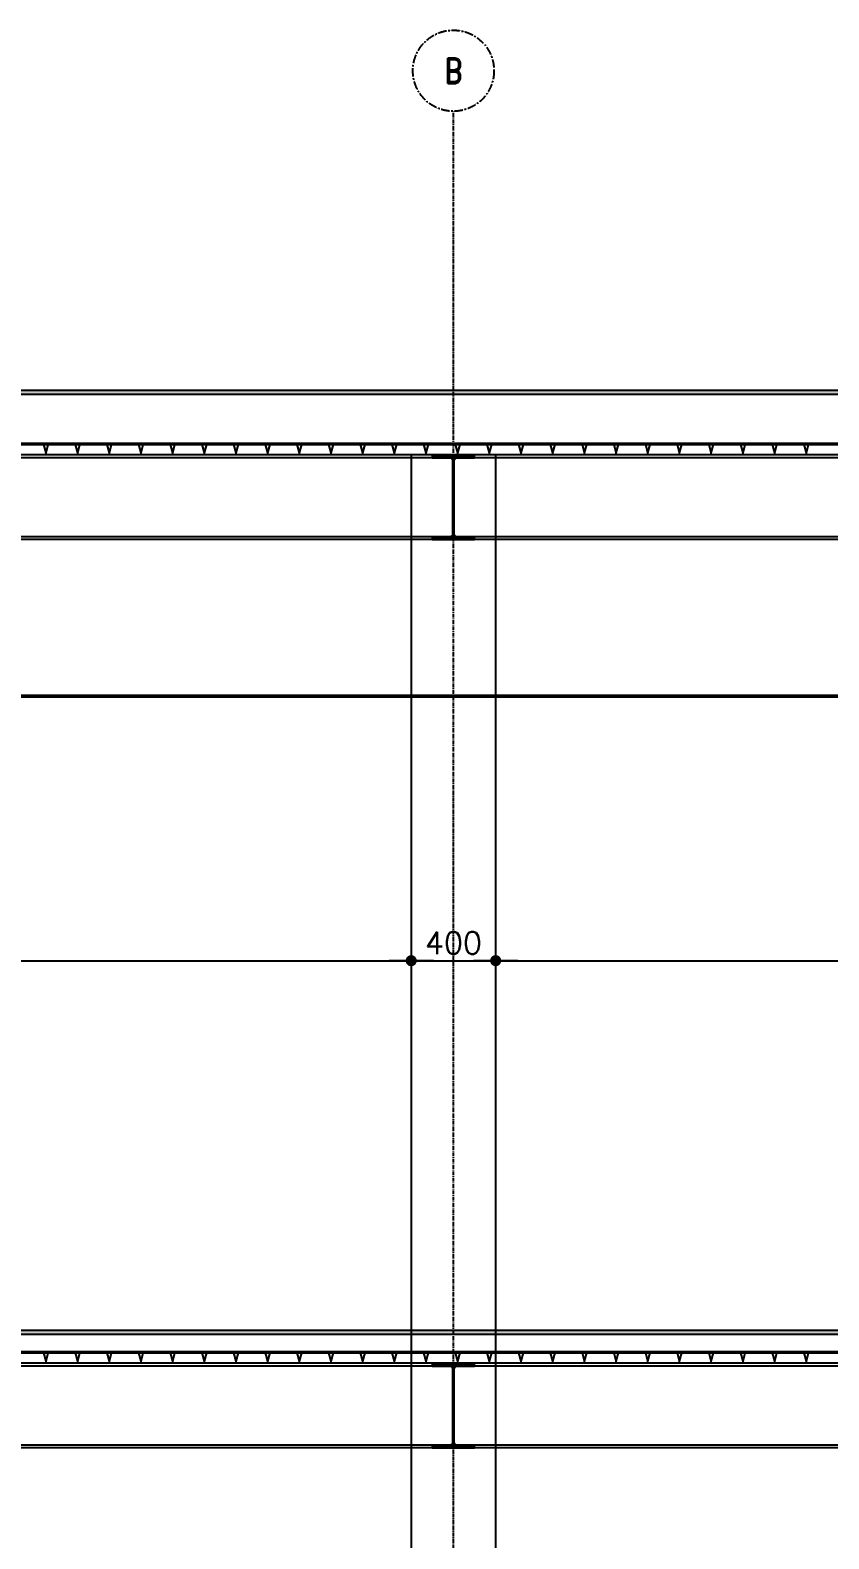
# Model space of a CAD drawing. Extents: x -3378 to 102197, y -3799 to 48702.
# Drawn here: x 62997 to 66778, y 28112 to 35254 of the extents above; entities that cross this region are included whole.
import ezdxf
from ezdxf.enums import TextEntityAlignment as Align

# ---------------------------------------------------------------- set-up
doc = ezdxf.new("R2010")
doc.units = 0
doc.linetypes.add('CENTER', pattern=[2, 1.25, -0.25, 0.25, -0.25])
for name, color, linetype in [('GM_ANNO_DIMS', 4, 'Continuous'), ('GM_STEL_PRIM', 3, 'Continuous'), ('中心線 CENTER', 6, 'CENTER'), ('結構體 STRUCTURAL', 154, 'Continuous'), ('螺絲、螺栓', 4, 'Continuous'), ('視覺模型鋁擠型暫替', 4, 'Continuous')]:
    doc.layers.add(name, color=color, linetype=linetype)
doc.layers.add('不顯示', color=254, linetype='Continuous', plot=False)
doc.styles.add('C1', font='simplex', dxfattribs={"bigfont": 'CHINESET'})
doc.styles.add('CD2', font='romand', dxfattribs={"height": 15})
doc.dimstyles.new('DIMDD', dxfattribs={"dimscale": 100, "dimtxt": 0.25, "dimasz": 0.15, "dimexe": 0.2, "dimexo": 0, "dimgap": 0.09, "dimtad": 1, "dimdec": 1, "dimdsep": 46, "dimtxsty": 'C1', "dimblk1": 'DOT', "dimblk2": 'DOT', "dimsah": 1, "dimcen": 0.5, "dimazin": 0, "dimtfac": 1, "dimtdec": 1, "dimtix": 1, "dimtmove": 1, "dimatfit": 3, "dimldrblk": 'SLASH', "dimfxl": 10, "dimtolj": 1, "dimarcsym": 0})

# ---------------------------------------------------------------- blocks, each defined once
blk = doc.blocks.new('DOT')
blk.add_line((-2, 0), (2, 0))
at = {"const_width": 0.5}
blk.add_lwpolyline([(-0.25, 0, 1), (0.25, 0, 1)], format="xyb", close=True, dxfattribs=at)
blk = doc.blocks.new('*D809')
at = {"layer": 'Defpoints', "color": 0, "ltscale": 10, "transparency": 16777216}
for p in [(59551.1, 31270.6), (64801.1, 31270.6), (64801.1, 30849.1)]:
    blk.add_point(p, dxfattribs=at)
at = {"layer": '不顯示', "color": 0, "lineweight": -2, "ltscale": 10, "transparency": 16777216}
for p, q in [((59551.1, 31270.6), (59551.1, 30779.1)), ((64801.1, 31270.6), (64801.1, 30779.1)), ((59603.6, 30849.1), (64748.6, 30849.1))]:
    blk.add_line(p, q, dxfattribs=at)
at = {"layer": '不顯示', "color": 0, "lineweight": -2, "ltscale": 10, "transparency": 16777216, "xscale": 52.5, "yscale": 52.5, "zscale": 52.5, "rotation": 180}
blk.add_blockref('DOT', (59551.1, 30849.1), dxfattribs=at)
at = {"layer": '不顯示', "color": 0, "lineweight": -2, "ltscale": 10, "transparency": 16777216, "xscale": 52.5, "yscale": 52.5, "zscale": 52.5}
blk.add_blockref('DOT', (64801.1, 30849.1), dxfattribs=at)
at = {"layer": '不顯示', "color": 2, "ltscale": 10, "transparency": 16777216, "insert": (62176.1, 30933.1), "char_height": 105, "attachment_point": 5, "style": 'C1'}
blk.add_mtext('\\A1;5250', dxfattribs=at)
blk = doc.blocks.new('_Dot')
at = {"color": 0, "linetype": 'ByBlock', "lineweight": -2}
blk.add_line((-0.5, 0), (-1, 0), dxfattribs=at)
at = {"color": 0, "linetype": 'ByBlock', "const_width": 0.5}
blk.add_lwpolyline([(-0.25, 0, 1), (0.25, 0, 1)], format="xyb", close=True, dxfattribs=at)
blk = doc.blocks.new('SLASH')
at = {"color": 0}
blk.add_line((-1, 0), (1, 0), dxfattribs=at)
at = {"color": 3, "linetype": 'Continuous'}
blk.add_line((-0.5, -0.5), (0.5, 0.5), dxfattribs=at)
blk = doc.blocks.new('*D810')
at = {"layer": 'Defpoints', "color": 0, "ltscale": 10, "transparency": 16777216}
for p in [(64801.1, 31270.6), (65201.1, 30849.1), (65201.1, 30849.1)]:
    blk.add_point(p, dxfattribs=at)
at = {"layer": '不顯示', "color": 0, "lineweight": -2, "ltscale": 10, "transparency": 16777216}
for p, q in [((64801.1, 31270.6), (64801.1, 30779.1)), ((65201.1, 30849.1), (65201.1, 30919.1)), ((64853.6, 30849.1), (65148.6, 30849.1))]:
    blk.add_line(p, q, dxfattribs=at)
at = {"layer": '不顯示', "color": 0, "lineweight": -2, "ltscale": 10, "transparency": 16777216, "xscale": 52.5, "yscale": 52.5, "zscale": 52.5, "rotation": 180}
blk.add_blockref('DOT', (64801.1, 30849.1), dxfattribs=at)
at = {"layer": '不顯示', "color": 0, "lineweight": -2, "ltscale": 10, "transparency": 16777216, "xscale": 52.5, "yscale": 52.5, "zscale": 52.5}
blk.add_blockref('DOT', (65201.1, 30849.1), dxfattribs=at)
at = {"layer": '不顯示', "color": 2, "ltscale": 10, "transparency": 16777216, "insert": (65001.1, 30933.1), "char_height": 105, "attachment_point": 5, "style": 'C1'}
blk.add_mtext('\\A1;400', dxfattribs=at)
blk = doc.blocks.new('*D811')
at = {"layer": 'Defpoints', "color": 0, "ltscale": 10, "transparency": 16777216}
for p in [(65201.1, 30849.1), (71001.1, 30849.1, 0), (71001.1, 30849.1)]:
    blk.add_point(p, dxfattribs=at)
at = {"layer": '不顯示', "color": 0, "lineweight": -2, "ltscale": 10, "transparency": 16777216}
for p, q in [((65201.1, 30849.1), (65201.1, 30919.1)), ((71001.1, 30849.1), (71001.1, 30919.1)), ((65253.6, 30849.1), (70948.6, 30849.1))]:
    blk.add_line(p, q, dxfattribs=at)
at = {"layer": '不顯示', "color": 0, "lineweight": -2, "ltscale": 10, "transparency": 16777216, "xscale": 52.5, "yscale": 52.5, "zscale": 52.5, "rotation": 180}
blk.add_blockref('DOT', (65201.1, 30849.1), dxfattribs=at)
at = {"layer": '不顯示', "color": 0, "lineweight": -2, "ltscale": 10, "transparency": 16777216, "xscale": 52.5, "yscale": 52.5, "zscale": 52.5}
blk.add_blockref('DOT', (71001.1, 30849.1), dxfattribs=at)
at = {"layer": '不顯示', "color": 2, "ltscale": 10, "transparency": 16777216, "insert": (68101.1, 30933.1), "char_height": 105, "attachment_point": 5, "style": 'C1'}
blk.add_mtext('\\A1;5800', dxfattribs=at)
blk = doc.blocks.new('H-400x200x8x13')
at = {"layer": '視覺模型鋁擠型暫替', "linetype": 'Continuous'}
h = blk.add_hatch(dxfattribs=at)
h.set_pattern_fill('ANSI31', color=1, scale=30, angle=180)
h.set_pattern_definition([(225, (85874.229, 995633.081), (2.65165043, -2.65165043), [])])
h.paths.add_polyline_path([(300, -400), (300, -387), (217, -387, -0.414214), (204, -374), (204, -26, -0.414214), (217, -13), (300, -13), (300, 0), (100, 0), (100, -13), (183, -13, -0.414214), (196, -26), (196, -374, -0.414214), (183, -387), (100, -387), (100, -400)])
blk.add_lwpolyline([(100, -13), (183, -13, -0.414214), (196, -26), (196, -374, -0.414214), (183, -387), (100, -387), (100, -400), (300, -400), (300, -387), (217, -387, -0.414214), (204, -374), (204, -26, -0.414214), (217, -13), (300, -13), (300, 0), (100, 0)], format="xyb", close=True, dxfattribs=at)
blk = doc.blocks.new('*U662')
blk.add_circle((0, 6), 6)
at = {"style": 'CD2', "width": 0.85}
blk.add_attdef('GRID-BUB', text='', height=3.75, dxfattribs=at).set_placement((0, 6), align=Align.MIDDLE)
blk = doc.blocks.new('室內地板')
at = {"layer": '結構體 STRUCTURAL'}
h = blk.add_hatch(dxfattribs=at)
h.set_pattern_fill('AR-HBONE', color=256, scale=0.1)
h.set_pattern_definition([(45, (-52753.211, -90985.298), (0, 14.3684098), [30.48, -10.16]), (135, (-52746.026, -90978.114), (1e-15, 14.3684098), [30.48, -10.16])])
h.paths.add_polyline_path([(0, 0), (0, -17.5), (11600, -17.5), (11600, 0)])
blk.add_lwpolyline([(0, 0), (0, -17.5), (11600, -17.5), (11600, 0)], close=True, dxfattribs=at)
blk = doc.blocks.new('屋頂地板')
at = {"layer": '結構體 STRUCTURAL'}
h = blk.add_hatch(dxfattribs=at)
h.set_pattern_fill('AR-HBONE', color=256, scale=0.1)
h.set_pattern_definition([(45, (-52753.211, -90985.298), (0, 14.3684098), [30.48, -10.16]), (135, (-52746.027, -90978.114), (1e-15, 14.3684098), [30.48, -10.16])])
h.paths.add_polyline_path([(0, 0), (0, -17.5), (11600, -17.5), (11600, 0)])
blk.add_lwpolyline([(0, 0), (0, -17.5), (11600, -17.5), (11600, 0)], close=True, dxfattribs=at)
blk = doc.blocks.new('6t 矽酸鈣板')
at = {"layer": '結構體 STRUCTURAL', "ltscale": 50}
h = blk.add_hatch(dxfattribs=at)
h.set_pattern_fill('JIS_LC_20', color=256, scale=2, angle=45)
h.set_pattern_definition([(90, (-51370.39, -83265.073), (-40, 0), []), (90, (-51369.823, -83264.507), (-40, 0), [])])
h.paths.add_polyline_path([(11600, 6), (214.9, 6), (214.9, 0), (11600, 0)])
at = {"layer": '結構體 STRUCTURAL'}
blk.add_lwpolyline([(214.9, 6), (214.9, 0), (11600, 0), (11600, 6)], close=True, dxfattribs=at)
blk = doc.blocks.new('*U768')
at = {"layer": 'GM_STEL_PRIM'}
for p, q in [((0, -15), (-10.7, 25)), ((0, -15), (10.7, 25)), ((0, -25), (0, -15))]:
    blk.add_line(p, q, dxfattribs=at)
blk = doc.blocks.new('*U769')
at = {"layer": 'GM_ANNO_DIMS', "color": 0, "linetype": 'ByBlock', "lineweight": -2}
for p in [(3900, 0), (4050, 0), (4200, 0), (4350, 0), (4500, 0), (4650, 0), (4800, 0), (4950, 0), (5100, 0), (5250, 0), (5400, 0), (5550, 0), (5700, 0), (5850, 0), (6000, 0), (6150, 0), (6300, 0), (6450, 0), (6600, 0), (6750, 0), (6900, 0), (7050, 0), (7200, 0), (7350, 0), (7500, 0)]:
    blk.add_blockref('*U768', p, dxfattribs=at)
blk = doc.blocks.new('*U757')
at = {"layer": 'GM_STEL_PRIM'}
for p, q in [((0, -15), (-10.7, 25)), ((0, -15), (10.7, 25)), ((0, -25), (0, -15))]:
    blk.add_line(p, q, dxfattribs=at)
blk = doc.blocks.new('*U758')
at = {"layer": 'GM_ANNO_DIMS', "color": 0, "linetype": 'ByBlock', "lineweight": -2}
for p in [(3900, 0), (4050, 0), (4200, 0), (4350, 0), (4500, 0), (4650, 0), (4800, 0), (4950, 0), (5100, 0), (5250, 0), (5400, 0), (5550, 0), (5700, 0), (5850, 0), (6000, 0), (6150, 0), (6300, 0), (6450, 0), (6600, 0), (6750, 0), (6900, 0), (7050, 0), (7200, 0), (7350, 0), (7500, 0)]:
    blk.add_blockref('*U757', p, dxfattribs=at)

msp = doc.modelspace()

# ---------------------------------------------------------------- linework, layer by layer
at = {"layer": 'GM_STEL_PRIM', "elevation": 0}
for points in [[(70851.113, 33298.085), (59151.111, 33298.085), (59151.111, 33293.085), (70851.113, 33293.085)], [(70851.113, 28998.085), (59151.111, 28998.085), (59151.111, 28993.085), (70851.113, 28993.085)]]:
    msp.add_lwpolyline(points, close=True, dxfattribs=at)
at = {"layer": '中心線 CENTER', "ltscale": 15}
for p, q in [((65001.113, 20743.085, 0), (65001.113, 34870.216, 0)), ((73331.115, 33548.085), (54300.371, 33548.085, 0)), ((73331.115, 29098.085), (54300.371, 29098.085, 0))]:
    msp.add_line(p, q, dxfattribs=at)
at = {"layer": '結構體 STRUCTURAL'}
for p, q in [((71001.113, 33243.085), (59551.111, 33243.085, 0)), ((71001.113, 33230.085), (59551.111, 33230.085, 0)), ((64801.113, 33243.085, 0), (64801.113, 21180.085, 0)), ((65201.113, 21180.085, 0), (65201.113, 33243.085, 0)), ((71001.113, 32856.085), (59551.111, 32856.085, 0)), ((71001.113, 32843.085), (59551.111, 32843.085, 0)), ((71001.113, 28943.085), (59551.111, 28943.085, 0)), ((71001.113, 28930.085), (59551.111, 28930.085, 0)), ((71001.113, 28556.085), (59551.111, 28556.085, 0)), ((71001.113, 28543.085), (59551.111, 28543.085, 0))]:
    msp.add_line(p, q, dxfattribs=at)
at = {"layer": '視覺模型鋁擠型暫替', "color": 1, "linetype": 'Continuous'}
msp.add_line((64801.113, 32098.085, 0), (59101.111, 32098.085, 0), dxfattribs=at)

# ---------------------------------------------------------------- block references
at = {"layer": 'GM_ANNO_DIMS'}
for name, p in [('*U769', (59172.111, 33268.085, 0)), ('*U758', (59172.111, 28968.085, 0))]:
    msp.add_blockref(name, p, dxfattribs=at)
at = {"layer": '中心線 CENTER', "xscale": 32.00000000000001, "yscale": 32.00000000000001, "zscale": 32.00000000000001}
msp.add_blockref('*U662', (65001.113, 34870.216, 0), dxfattribs=at).add_auto_attribs({'GRID-BUB': 'B'})
at = {"layer": '螺絲、螺栓'}
for name, p in [('屋頂地板', (59101.111, 33548.085, 0)), ('6t 矽酸鈣板', (59101.111, 32098.085, 0)), ('室內地板', (59101.111, 29098.085, 0))]:
    msp.add_blockref(name, p, dxfattribs=at)
at = {"layer": '視覺模型鋁擠型暫替', "linetype": 'Continuous'}
for p in [(64801.113, 33243.085, 0), (64801.113, 28943.085, 0)]:
    msp.add_blockref('H-400x200x8x13', p, dxfattribs=at)

# ---------------------------------------------------------------- dimensions: what is measured, and where the dimension line sits
at = {"layer": '不顯示', "ltscale": 10}
for base, p1, p2, picture, middle in [((64801.113, 30849.121, 0), (59551.111, 31270.585, 0), (64801.113, 31270.585, 0), '*D809', (62176.112, 30933.121, 0)), ((65201.113, 30849.121, 0), (64801.113, 31270.585, 0), (65201.113, 30849.121, 0), '*D810', (65001.113, 30933.121, 0)), ((71001.113, 30849.121, 0), (65201.113, 30849.121, 0), (71001.113, 30849.121), '*D811', (68101.113, 30933.121, 0))]:
    dim = msp.add_linear_dim(base=base, p1=p1, p2=p2, dimstyle='DIMDD', override={"dimscale": 350, "dimtxt": 0.3, "dimclrt": 2}, dxfattribs=at)
    dim.commit()
    dim.dimension.update_dxf_attribs({"geometry": picture, "text_midpoint": middle})

doc.saveas('drawing.dxf')
